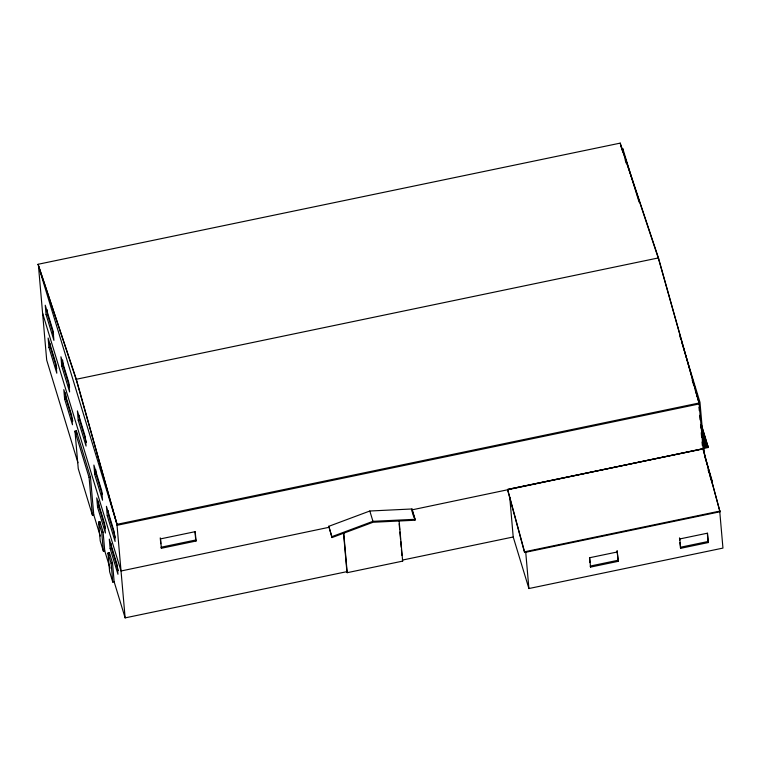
<?xml version="1.0" encoding="UTF-8"?>
<svg xmlns="http://www.w3.org/2000/svg" width="761" height="761" viewBox="0 0 761 761"><rect width="100%" height="100%" fill="white"/><g stroke="black" fill="none" stroke-linecap="round" stroke-linejoin="round"><path stroke-width="1.14" d="M328.819 526.317L369.817 511.012L411.977 508.976L415.116 519.287L414.774 520.248L373.033 522.265L332.034 537.561L328.819 526.317L332.034 537.561M331.958 536.629L372.957 521.323L415.116 519.287M329.104 527.278L121.028 570.997L42.597 313.199M415.192 520.163L412.053 509.851L703.078 448.705L719.992 511.773L524.567 552.515L507.73 490.379L507.654 489.447L703.078 448.705M38.05 264.286L620.244 143.116L658.446 257.912L699.378 403.901L117.251 525.252L76.395 380.205L38.05 264.286L76.319 379.263L117.251 525.252M46.069 314.597L45.251 305.218L53.089 331.006L53.917 340.376L46.069 314.597L47.458 314.312L47.049 309.622M48.942 347.425L48.124 338.046L55.962 363.825L56.79 373.204L48.942 347.425L50.331 347.13L50.017 343.62M61.755 366.155L60.937 356.785L68.785 382.564L69.603 391.934L61.755 366.155L63.144 365.87L62.63 360.01M64.628 398.983L63.81 389.603L71.648 415.382L72.476 424.762L64.628 398.983L66.017 398.688L65.503 392.828M78.231 420.3L77.413 410.921L85.251 436.7L86.069 446.079L78.231 420.3L79.62 420.005L79.201 415.316M93.755 514.769L92.376 515.054L78.25 468.652L74.978 431.135L76.357 430.85L90.473 477.252L93.755 514.769L100.243 536.058M94.697 474.436L93.879 465.057L101.727 490.835L102.545 500.215L94.697 474.436L96.086 474.141L95.677 469.451M92.376 515.054L89.094 477.547L90.473 477.252M97.57 507.254L96.752 497.875L104.599 523.654L105.418 533.033L97.57 507.254L98.959 506.969L98.445 501.109M107.253 515.682L106.426 506.303L114.274 532.082L115.092 541.461L107.253 515.682L108.633 515.387L108.224 510.707M104.742 550.859L103.353 551.145L100.214 540.833L98.578 522.075L99.957 521.789L103.096 532.101L104.742 550.859L110.022 568.22M117.165 524.31L699.302 402.959M103.353 551.145L101.717 532.386L103.096 532.101M110.126 548.5L109.299 539.121L117.146 564.9L117.965 574.279L110.126 548.5L111.506 548.215L111.096 543.525M114.15 581.794L112.771 582.079L109.632 571.768L107.986 553.009L109.375 552.724L112.514 563.035L114.15 581.794L125.137 617.884L346.892 571.654L343.515 532.966M194.997 531.796L195.72 540.006L161.066 547.226L161.38 548.262L196.034 541.033L195.216 531.663L160.561 538.883L161.38 548.262M112.771 582.079L111.125 563.321L112.514 563.035M705.77 446.859L703.982 443.007L704.372 446.964L703.678 447.107L707.806 445.86L707.854 446.469M701.252 424.324L708.12 446.897L703.963 447.763L703.649 446.726M708.12 446.897L708.168 447.506L704.011 448.372L703.697 447.335M507.654 489.447L703.145 448.923M705 457.285L712.191 480.904L711.497 481.047L709.785 475.425M509.737 497.123L513.218 536.981L402.341 560.096L402.655 561.123L347.206 572.681L346.892 571.654M524.567 552.515L524.548 551.801L719.973 511.059M617.437 551.944L589.718 557.718L590.536 567.097L618.255 561.323L617.123 550.907L618.255 561.323M680.629 548.32L679.811 538.94L707.53 533.166L708.348 542.536L680.629 548.32L679.906 542.603M617.942 560.286L590.222 566.07L590.536 567.097M680.315 547.283L708.034 541.509L707.321 533.299M513.218 536.981L528.905 588.538L722.95 548.091L719.668 510.583L719.992 511.773M702.241 433.865L703.278 435.844L703.839 441.589L705.932 445.537M706.455 446.526L703.839 441.589M705.761 446.669L703.982 443.007M699.378 403.901L658.531 258.854L620.624 144.961L622.346 150.64M639.069 202.074L622.802 148.604L623.107 152.133M679.906 336.305L680.943 339.71M681.637 341.993L699.977 402.274L704.715 456.391M625.114 159.724L626.151 163.13M692.149 380.043L693.88 385.722M695.259 390.26L699.055 402.759L703.164 449.646L719.364 509.451M701.281 424.866L708.168 447.506M702.023 431.715L706.417 446.155M703.354 436.529L706.122 445.623M708.072 469.803L709.1 473.171M708.034 541.509L708.348 542.536M679.811 538.94L679.497 537.913L679.706 540.253M411.948 510.964L413.832 517.157M369.817 511.012L372.957 521.323M195.72 540.006L196.034 541.033M47.458 314.312L53.593 334.488M63.144 365.87L69.622 387.168M79.62 420.005L86.44 442.426M96.086 474.141L102.221 494.317M108.633 515.387L115.453 537.808M50.331 347.13L56.809 368.429M66.017 398.688L72.837 421.109M98.959 506.969L105.437 528.258M111.506 548.215L118.326 570.626M74.978 431.135L89.094 477.547M98.578 522.075L101.717 532.386M107.986 553.009L111.125 563.321M77.926 462.726L46.697 360.086L38.497 266.312L116.928 524.11L125.137 617.884M507.711 489.665L524.548 551.801M702.764 437.775L702.974 439.944M703.326 443.501L703.154 441.732M712.191 480.904L712.515 484.652M704.344 446.583L704.391 447.145M698.998 407.211L699.302 410.683M699.711 415.325L700.12 419.967M700.52 424.609L700.824 428.082M701.233 432.724L701.642 437.366M702.042 442.008L702.346 445.48M658.531 258.854L658.446 257.912L76.319 379.263L76.395 380.205M620.244 143.116L620.32 144.057M589.509 557.861L589.918 562.55M525.727 552.201L528.905 588.538M411.977 508.976L412.053 509.851M399.164 521.275L402.655 561.123M399.154 523.758L399.668 529.618M399.877 531.968L400.495 538.997M400.695 541.337L401.209 547.207M401.418 549.547L401.932 555.406M343.725 532.833L347.206 572.681M160.248 537.856L160.761 543.715M109.375 552.724L109.584 555.064M99.957 521.789L100.167 524.129M76.357 430.85L76.671 434.369"/></g></svg>
